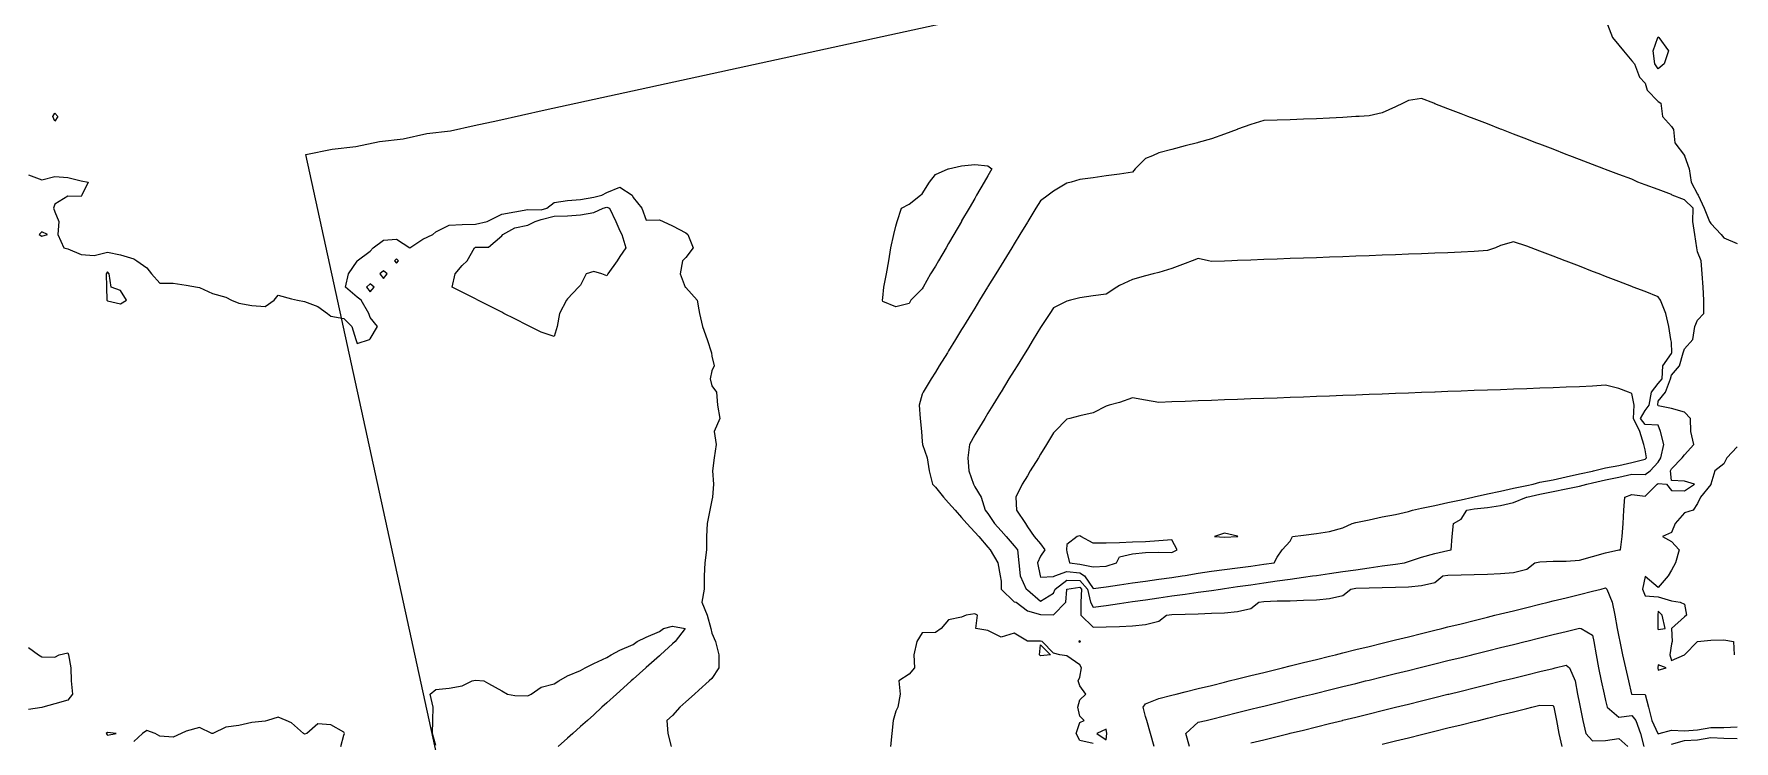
# Model space of a CAD drawing. Header units: metres. Extents: x 2681030 to 2681330, y 1246000 to 1246290.
# Drawn here: x 2681129 to 2681193.6, y 1246137 to 1246163.9 of the extents above; entities that cross this region are included whole.
import ezdxf

# ---------------------------------------------------------------- set-up
doc = ezdxf.new("R2010")
doc.units = ezdxf.units.M
doc.layers.add('BASIS_HOEHENLINIEN', color=8, linetype='Continuous')
doc.layers.add('BASIS_PARZELLE', color=7, linetype='Continuous')

msp = doc.modelspace()

# ---------------------------------------------------------------- linework, layer by layer
at = {"layer": 'BASIS_HOEHENLINIEN'}
for points, elevation in [([(2681188.82, 1246164.25), (2681189.007, 1246163.75), (2681189.25, 1246163.461), (2681189.428, 1246163.25), (2681189.75, 1246162.868), (2681189.85, 1246162.75), (2681190.034, 1246162.25), (2681190.25, 1246162.019), (2681190.33, 1246161.75), (2681190.75, 1246161.321), (2681190.85, 1246161.25), (2681190.919, 1246160.75), (2681191.25, 1246160.365), (2681191.333, 1246160.25), (2681191.384, 1246159.75), (2681191.75, 1246159.256), (2681191.756, 1246159.25), (2681191.932, 1246158.75), (2681192.003, 1246158.25), (2681192.25, 1246157.79), (2681192.274, 1246157.75), (2681192.502, 1246157.25), (2681192.708, 1246156.75), (2681192.75, 1246156.675), (2681193.145, 1246156.25), (2681193.25, 1246156.124), (2681193.75, 1246155.906)], 429.5), ([(2681190.973, 1246162.75), (2681190.75, 1246162.562), (2681190.62, 1246162.75), (2681190.553, 1246163.25), (2681190.733, 1246163.75), (2681190.75, 1246163.778), (2681190.77, 1246163.75), (2681191.138, 1246163.25), (2681190.973, 1246162.75)], 429.5), ([(2681171.75, 1246141.521), (2681172.048, 1246141.75), (2681172.25, 1246141.779), (2681172.75, 1246141.8), (2681173.25, 1246141.811), (2681173.75, 1246141.826), (2681174.25, 1246141.85), (2681174.75, 1246141.896), (2681175.25, 1246142.013), (2681175.551, 1246142.25), (2681175.75, 1246142.278), (2681176.25, 1246142.298), (2681176.75, 1246142.308), (2681177.25, 1246142.322), (2681177.75, 1246142.346), (2681178.25, 1246142.39), (2681178.75, 1246142.506), (2681179.054, 1246142.75), (2681179.25, 1246142.778), (2681179.75, 1246142.795), (2681180.25, 1246142.805), (2681180.75, 1246142.819), (2681181.25, 1246142.841), (2681181.75, 1246142.884), (2681182.25, 1246142.997), (2681182.557, 1246143.25), (2681182.75, 1246143.277), (2681183.25, 1246143.293), (2681183.75, 1246143.302), (2681184.25, 1246143.315), (2681184.75, 1246143.337), (2681185.25, 1246143.378), (2681185.75, 1246143.502), (2681186.061, 1246143.75), (2681186.25, 1246143.787), (2681186.75, 1246143.806), (2681187.25, 1246143.818), (2681187.75, 1246143.849), (2681188.25, 1246143.995), (2681188.75, 1246144.125), (2681189.25, 1246144.241), (2681189.311, 1246144.25), (2681189.373, 1246144.75), (2681189.413, 1246145.25), (2681189.443, 1246145.75), (2681189.478, 1246146.25), (2681189.75, 1246146.353), (2681190.25, 1246146.287), (2681190.713, 1246146.75), (2681190.75, 1246146.771), (2681191.063, 1246146.75), (2681191.25, 1246146.504), (2681191.75, 1246146.495), (2681192.137, 1246146.75), (2681191.75, 1246146.863), (2681191.25, 1246146.89), (2681191.218, 1246147.25), (2681191.25, 1246147.335), (2681191.665, 1246147.75), (2681191.75, 1246147.859), (2681192.103, 1246148.25), (2681191.995, 1246148.75), (2681191.98, 1246149.25), (2681191.75, 1246149.493), (2681191.25, 1246149.626), (2681190.75, 1246149.728), (2681190.737, 1246149.75), (2681190.75, 1246149.902), (2681191.022, 1246150.25), (2681191.222, 1246150.75), (2681191.25, 1246150.901), (2681191.558, 1246151.25), (2681191.694, 1246151.75), (2681191.75, 1246151.901), (2681192.071, 1246152.25), (2681192.139, 1246152.75), (2681192.25, 1246152.985), (2681192.488, 1246153.25), (2681192.482, 1246153.75), (2681192.458, 1246154.25), (2681192.423, 1246154.75), (2681192.381, 1246155.25), (2681192.25, 1246155.59), (2681192.224, 1246155.75), (2681192.143, 1246156.25), (2681192.063, 1246156.75), (2681192.077, 1246157.25), (2681191.75, 1246157.567), (2681191.276, 1246157.75), (2681191.25, 1246157.772), (2681190.75, 1246157.971), (2681190.25, 1246158.146), (2681189.98, 1246158.25), (2681189.75, 1246158.361), (2681189.25, 1246158.532), (2681188.75, 1246158.725), (2681188.685, 1246158.75), (2681188.25, 1246158.918), (2681187.75, 1246159.111), (2681187.39, 1246159.25), (2681187.25, 1246159.304), (2681186.75, 1246159.497), (2681186.25, 1246159.69), (2681186.094, 1246159.75), (2681185.75, 1246159.883), (2681185.25, 1246160.076), (2681184.799, 1246160.25), (2681184.75, 1246160.269), (2681184.25, 1246160.462), (2681183.75, 1246160.655), (2681183.504, 1246160.75), (2681183.25, 1246160.848), (2681182.75, 1246161.041), (2681182.25, 1246161.234), (2681182.208, 1246161.25), (2681181.75, 1246161.427), (2681181.25, 1246161.352), (2681181.044, 1246161.25), (2681180.75, 1246161.11), (2681180.25, 1246160.884), (2681179.75, 1246160.772), (2681179.378, 1246160.75), (2681179.25, 1246160.743), (2681178.75, 1246160.715), (2681178.25, 1246160.687), (2681177.75, 1246160.66), (2681177.25, 1246160.64), (2681176.75, 1246160.621), (2681176.25, 1246160.602), (2681175.75, 1246160.599), (2681175.25, 1246160.445), (2681174.75, 1246160.259), (2681174.726, 1246160.25), (2681174.25, 1246160.073), (2681173.75, 1246159.893), (2681173.25, 1246159.759), (2681173.217, 1246159.75), (2681172.75, 1246159.625), (2681172.25, 1246159.491), (2681171.75, 1246159.358), (2681171.507, 1246159.25), (2681171.25, 1246159.153), (2681170.857, 1246158.75), (2681170.75, 1246158.632), (2681170.25, 1246158.554), (2681169.75, 1246158.484), (2681169.25, 1246158.414), (2681168.75, 1246158.345), (2681168.413, 1246158.25), (2681168.25, 1246158.204), (2681167.75, 1246157.899), (2681167.536, 1246157.75), (2681167.25, 1246157.534), (2681167.076, 1246157.25), (2681166.77, 1246156.75), (2681166.75, 1246156.718), (2681166.463, 1246156.25), (2681166.25, 1246155.901), (2681166.157, 1246155.75), (2681165.851, 1246155.25), (2681165.75, 1246155.085), (2681165.545, 1246154.75), (2681165.25, 1246154.269), (2681165.238, 1246154.25), (2681164.932, 1246153.75), (2681164.75, 1246153.453), (2681164.626, 1246153.25), (2681164.319, 1246152.75), (2681164.25, 1246152.637), (2681164.013, 1246152.25), (2681163.75, 1246151.821), (2681163.707, 1246151.75), (2681163.4, 1246151.25), (2681163.25, 1246151.005), (2681163.094, 1246150.75), (2681162.788, 1246150.25), (2681162.75, 1246150.174), (2681162.63, 1246149.75), (2681162.673, 1246149.25), (2681162.717, 1246148.75), (2681162.75, 1246148.365), (2681162.76, 1246148.25), (2681162.943, 1246147.75), (2681163.016, 1246147.25), (2681163.137, 1246146.75), (2681163.25, 1246146.625), (2681163.554, 1246146.25), (2681163.75, 1246146.034), (2681163.997, 1246145.75), (2681164.25, 1246145.473), (2681164.446, 1246145.25), (2681164.75, 1246144.918), (2681164.898, 1246144.75), (2681165.25, 1246144.347), (2681165.333, 1246144.25), (2681165.624, 1246143.75), (2681165.721, 1246143.25), (2681165.75, 1246143.05), (2681165.757, 1246142.75), (2681166.25, 1246142.267), (2681166.318, 1246142.25), (2681166.75, 1246141.916), (2681167.25, 1246141.776), (2681167.75, 1246141.773), (2681168.218, 1246142.25), (2681168.25, 1246142.73), (2681168.254, 1246142.75), (2681168.75, 1246142.819), (2681168.809, 1246142.75), (2681168.784, 1246142.25), (2681168.778, 1246141.75), (2681169.25, 1246141.303), (2681169.75, 1246141.314), (2681170.25, 1246141.329), (2681170.75, 1246141.355), (2681171.25, 1246141.402), (2681171.75, 1246141.521)], 429.5), ([(2681129.866, 1246160.75), (2681129.75, 1246160.571), (2681129.673, 1246160.75), (2681129.75, 1246160.874), (2681129.866, 1246160.75)], 430), ([(2681128.75, 1246158.524), (2681129.25, 1246158.337), (2681129.75, 1246158.463), (2681130.25, 1246158.428), (2681130.75, 1246158.301), (2681131.016, 1246158.25), (2681130.771, 1246157.75), (2681130.75, 1246157.697), (2681130.25, 1246157.718), (2681129.75, 1246157.41), (2681129.695, 1246157.25), (2681129.75, 1246157.122), (2681129.907, 1246156.75), (2681129.859, 1246156.25), (2681130.094, 1246155.75), (2681130.25, 1246155.703), (2681130.75, 1246155.495), (2681131.25, 1246155.459), (2681131.75, 1246155.575), (2681132.25, 1246155.477), (2681132.75, 1246155.328), (2681132.871, 1246155.25), (2681133.25, 1246154.989), (2681133.432, 1246154.75), (2681133.75, 1246154.403), (2681134.25, 1246154.401), (2681134.75, 1246154.329), (2681135.173, 1246154.25), (2681135.25, 1246154.231), (2681135.75, 1246154.011), (2681136.25, 1246153.871), (2681136.469, 1246153.75), (2681136.75, 1246153.639), (2681137.25, 1246153.544), (2681137.75, 1246153.51), (2681138.094, 1246153.75), (2681138.25, 1246153.948), (2681138.75, 1246153.806), (2681138.983, 1246153.75), (2681139.25, 1246153.706), (2681139.75, 1246153.51), (2681140.125, 1246153.25), (2681140.25, 1246153.145), (2681140.75, 1246153.056), (2681141.044, 1246152.75), (2681141.2, 1246152.25), (2681141.25, 1246152.105), (2681141.716, 1246152.25), (2681141.75, 1246152.275), (2681142.028, 1246152.75), (2681141.75, 1246153.097), (2681141.699, 1246153.25), (2681141.41, 1246153.75), (2681141.25, 1246153.872), (2681140.802, 1246154.25), (2681140.924, 1246154.75), (2681141.25, 1246155.234), (2681141.258, 1246155.25), (2681141.75, 1246155.612), (2681141.858, 1246155.75), (2681142.25, 1246156.032), (2681142.75, 1246156.07), (2681143.25, 1246155.751), (2681143.75, 1246156.073), (2681144.134, 1246156.25), (2681144.25, 1246156.354), (2681144.75, 1246156.607), (2681145.25, 1246156.629), (2681145.75, 1246156.645), (2681146.199, 1246156.75), (2681146.25, 1246156.779), (2681146.75, 1246157.023), (2681147.25, 1246157.12), (2681147.75, 1246157.207), (2681148.25, 1246157.197), (2681148.464, 1246157.25), (2681148.75, 1246157.468), (2681149.25, 1246157.544), (2681149.75, 1246157.587), (2681150.25, 1246157.67), (2681150.56, 1246157.75), (2681150.75, 1246157.852), (2681151.25, 1246158.055), (2681151.718, 1246157.75), (2681151.75, 1246157.668), (2681152.078, 1246157.25), (2681152.25, 1246156.801), (2681152.75, 1246156.81), (2681152.89, 1246156.75), (2681153.25, 1246156.58), (2681153.75, 1246156.316), (2681153.827, 1246156.25), (2681154.036, 1246155.75), (2681153.75, 1246155.378), (2681153.635, 1246155.25), (2681153.542, 1246154.75), (2681153.737, 1246154.25), (2681153.75, 1246154.23), (2681154.185, 1246153.75), (2681154.25, 1246153.379), (2681154.281, 1246153.25), (2681154.392, 1246152.75), (2681154.57, 1246152.25), (2681154.728, 1246151.75), (2681154.75, 1246151.622), (2681154.837, 1246151.25), (2681154.75, 1246151.064), (2681154.682, 1246150.75), (2681154.75, 1246150.491), (2681154.927, 1246150.25), (2681154.96, 1246149.75), (2681155.052, 1246149.25), (2681154.838, 1246148.75), (2681154.915, 1246148.25), (2681154.837, 1246147.75), (2681154.771, 1246147.25), (2681154.808, 1246146.75), (2681154.765, 1246146.25), (2681154.75, 1246146.137), (2681154.672, 1246145.75), (2681154.568, 1246145.25), (2681154.547, 1246144.75), (2681154.547, 1246144.25), (2681154.475, 1246143.75), (2681154.454, 1246143.25), (2681154.454, 1246142.75), (2681154.364, 1246142.25), (2681154.569, 1246141.75), (2681154.702, 1246141.25), (2681154.75, 1246141.072), (2681154.88, 1246140.75), (2681155.014, 1246140.25), (2681155.012, 1246139.75), (2681154.75, 1246139.347), (2681154.642, 1246139.25), (2681154.25, 1246138.898), (2681154.085, 1246138.75), (2681153.75, 1246138.449), (2681153.528, 1246138.25), (2681153.25, 1246137.94), (2681153.033, 1246137.75), (2681153.073, 1246137.25), (2681153.196, 1246136.75)], 430), ([(2681162.312, 1246153.75), (2681162.25, 1246153.628), (2681161.75, 1246153.504), (2681161.25, 1246153.702), (2681161.235, 1246153.75), (2681161.25, 1246153.835), (2681161.292, 1246154.25), (2681161.395, 1246154.75), (2681161.477, 1246155.25), (2681161.557, 1246155.75), (2681161.665, 1246156.25), (2681161.75, 1246156.575), (2681161.801, 1246156.75), (2681161.967, 1246157.25), (2681162.25, 1246157.409), (2681162.685, 1246157.75), (2681162.75, 1246157.797), (2681163.026, 1246158.25), (2681163.25, 1246158.532), (2681163.735, 1246158.75), (2681163.75, 1246158.755), (2681164.25, 1246158.872), (2681164.75, 1246158.917), (2681165.25, 1246158.865), (2681165.4, 1246158.75), (2681165.25, 1246158.491), (2681165.11, 1246158.25), (2681164.82, 1246157.75), (2681164.75, 1246157.629), (2681164.53, 1246157.25), (2681164.25, 1246156.768), (2681164.24, 1246156.75), (2681163.95, 1246156.25), (2681163.75, 1246155.906), (2681163.66, 1246155.75), (2681163.37, 1246155.25), (2681163.25, 1246155.044), (2681163.065, 1246154.75), (2681162.789, 1246154.25), (2681162.75, 1246154.182), (2681162.312, 1246153.75)], 430), ([(2681148.862, 1246152.75), (2681148.75, 1246152.374), (2681148.25, 1246152.53), (2681147.817, 1246152.75), (2681147.75, 1246152.784), (2681147.25, 1246153.038), (2681146.832, 1246153.25), (2681146.75, 1246153.292), (2681146.25, 1246153.546), (2681145.848, 1246153.75), (2681145.75, 1246153.8), (2681145.25, 1246154.053), (2681144.863, 1246154.25), (2681144.975, 1246154.75), (2681145.25, 1246155.075), (2681145.433, 1246155.25), (2681145.716, 1246155.75), (2681145.75, 1246155.768), (2681146.25, 1246155.766), (2681146.75, 1246156.205), (2681146.796, 1246156.25), (2681147.25, 1246156.503), (2681147.75, 1246156.603), (2681148.018, 1246156.75), (2681148.25, 1246156.821), (2681148.75, 1246156.951), (2681149.25, 1246156.969), (2681149.75, 1246156.998), (2681150.25, 1246157.086), (2681150.613, 1246157.25), (2681150.75, 1246157.296), (2681150.857, 1246157.25), (2681151.092, 1246156.75), (2681151.25, 1246156.387), (2681151.319, 1246156.25), (2681151.479, 1246155.75), (2681151.25, 1246155.421), (2681151.15, 1246155.25), (2681150.794, 1246154.75), (2681150.75, 1246154.684), (2681150.557, 1246154.75), (2681150.25, 1246154.846), (2681149.964, 1246154.75), (2681149.75, 1246154.321), (2681149.678, 1246154.25), (2681149.25, 1246153.803), (2681149.215, 1246153.75), (2681148.955, 1246153.25), (2681148.862, 1246152.75)], 430.5), ([(2681129.25, 1246156.189), (2681129.474, 1246156.25), (2681129.25, 1246156.349), (2681129.148, 1246156.25), (2681129.25, 1246156.189)], 430), ([(2681170.25, 1246142.202), (2681170.589, 1246142.25), (2681170.75, 1246142.273), (2681171.25, 1246142.344), (2681171.75, 1246142.416), (2681172.25, 1246142.487), (2681172.75, 1246142.558), (2681173.25, 1246142.63), (2681173.75, 1246142.701), (2681174.093, 1246142.75), (2681174.25, 1246142.772), (2681174.75, 1246142.844), (2681175.25, 1246142.915), (2681175.75, 1246142.987), (2681176.25, 1246143.058), (2681176.75, 1246143.129), (2681177.25, 1246143.201), (2681177.596, 1246143.25), (2681177.75, 1246143.272), (2681178.25, 1246143.343), (2681178.75, 1246143.415), (2681179.25, 1246143.486), (2681179.75, 1246143.557), (2681180.25, 1246143.629), (2681180.75, 1246143.7), (2681181.099, 1246143.75), (2681181.25, 1246143.804), (2681181.75, 1246143.965), (2681182.25, 1246144.103), (2681182.75, 1246144.224), (2681182.868, 1246144.25), (2681182.915, 1246144.75), (2681182.962, 1246145.25), (2681183.25, 1246145.411), (2681183.475, 1246145.75), (2681183.75, 1246145.803), (2681184.25, 1246145.855), (2681184.75, 1246145.929), (2681185.25, 1246146.046), (2681185.742, 1246146.25), (2681185.75, 1246146.252), (2681186.25, 1246146.361), (2681186.75, 1246146.469), (2681187.25, 1246146.564), (2681187.75, 1246146.669), (2681188.04, 1246146.75), (2681188.25, 1246146.796), (2681188.75, 1246146.904), (2681189.25, 1246147.013), (2681189.75, 1246147.122), (2681190.25, 1246147.114), (2681190.449, 1246147.25), (2681190.75, 1246147.58), (2681190.847, 1246147.75), (2681190.958, 1246148.25), (2681190.833, 1246148.75), (2681190.75, 1246148.997), (2681190.25, 1246149.012), (2681190.071, 1246149.25), (2681190.25, 1246149.549), (2681190.404, 1246149.75), (2681190.49, 1246150.25), (2681190.75, 1246150.584), (2681190.896, 1246150.75), (2681190.92, 1246151.25), (2681191.25, 1246151.725), (2681191.268, 1246151.75), (2681191.25, 1246152.149), (2681191.233, 1246152.25), (2681191.152, 1246152.75), (2681191.037, 1246153.25), (2681190.832, 1246153.75), (2681190.75, 1246153.883), (2681190.25, 1246154.076), (2681189.8, 1246154.25), (2681189.75, 1246154.269), (2681189.25, 1246154.462), (2681188.75, 1246154.655), (2681188.505, 1246154.75), (2681188.25, 1246154.848), (2681187.75, 1246155.041), (2681187.25, 1246155.234), (2681187.209, 1246155.25), (2681186.75, 1246155.427), (2681186.25, 1246155.62), (2681185.914, 1246155.75), (2681185.75, 1246155.813), (2681185.25, 1246155.968), (2681184.75, 1246155.839), (2681184.556, 1246155.75), (2681184.25, 1246155.643), (2681183.75, 1246155.608), (2681183.25, 1246155.58), (2681182.75, 1246155.557), (2681182.25, 1246155.538), (2681181.75, 1246155.519), (2681181.25, 1246155.501), (2681180.75, 1246155.482), (2681180.25, 1246155.463), (2681179.75, 1246155.445), (2681179.25, 1246155.426), (2681178.75, 1246155.407), (2681178.25, 1246155.389), (2681177.75, 1246155.37), (2681177.25, 1246155.351), (2681176.75, 1246155.333), (2681176.25, 1246155.314), (2681175.75, 1246155.295), (2681175.25, 1246155.277), (2681174.75, 1246155.258), (2681174.534, 1246155.25), (2681174.25, 1246155.239), (2681173.75, 1246155.221), (2681173.637, 1246155.25), (2681173.25, 1246155.333), (2681173.025, 1246155.25), (2681172.75, 1246155.148), (2681172.25, 1246154.962), (2681171.75, 1246154.806), (2681171.539, 1246154.75), (2681171.25, 1246154.673), (2681170.75, 1246154.539), (2681170.25, 1246154.306), (2681170.149, 1246154.25), (2681169.75, 1246153.983), (2681169.25, 1246153.913), (2681168.75, 1246153.844), (2681168.393, 1246153.75), (2681168.25, 1246153.712), (2681167.75, 1246153.454), (2681167.605, 1246153.25), (2681167.276, 1246152.75), (2681167.25, 1246152.708), (2681166.969, 1246152.25), (2681166.75, 1246151.892), (2681166.663, 1246151.75), (2681166.356, 1246151.25), (2681166.25, 1246151.076), (2681166.05, 1246150.75), (2681165.75, 1246150.26), (2681165.744, 1246150.25), (2681165.437, 1246149.75), (2681165.25, 1246149.444), (2681165.131, 1246149.25), (2681164.825, 1246148.75), (2681164.75, 1246148.628), (2681164.544, 1246148.25), (2681164.481, 1246147.75), (2681164.524, 1246147.25), (2681164.705, 1246146.75), (2681164.75, 1246146.649), (2681164.986, 1246146.25), (2681165.142, 1246145.75), (2681165.25, 1246145.622), (2681165.496, 1246145.25), (2681165.75, 1246144.962), (2681165.937, 1246144.75), (2681166.25, 1246144.391), (2681166.374, 1246144.25), (2681166.422, 1246143.75), (2681166.476, 1246143.25), (2681166.707, 1246142.75), (2681166.75, 1246142.726), (2681167.25, 1246142.292), (2681167.75, 1246142.588), (2681167.804, 1246142.75), (2681168.25, 1246143.087), (2681168.75, 1246143.081), (2681169.032, 1246142.75), (2681169.151, 1246142.25), (2681169.25, 1246142.059), (2681169.75, 1246142.13), (2681170.25, 1246142.202)], 429), ([(2681142.75, 1246155.159), (2681142.827, 1246155.25), (2681142.75, 1246155.326), (2681142.672, 1246155.25), (2681142.75, 1246155.159)], 430), ([(2681132.25, 1246153.607), (2681132.477, 1246153.75), (2681132.25, 1246154.122), (2681131.895, 1246154.25), (2681131.811, 1246154.75), (2681131.75, 1246154.83), (2681131.7, 1246154.75), (2681131.717, 1246154.25), (2681131.727, 1246153.75), (2681131.75, 1246153.729), (2681132.25, 1246153.607)], 430), ([(2681142.25, 1246154.582), (2681142.391, 1246154.75), (2681142.25, 1246154.874), (2681142.109, 1246154.75), (2681142.25, 1246154.582)], 430), ([(2681141.75, 1246154.065), (2681141.898, 1246154.25), (2681141.75, 1246154.373), (2681141.606, 1246154.25), (2681141.75, 1246154.065)], 430), ([(2681172.25, 1246143.195), (2681172.634, 1246143.25), (2681172.75, 1246143.27), (2681173.25, 1246143.351), (2681173.75, 1246143.426), (2681174.25, 1246143.497), (2681174.75, 1246143.562), (2681175.25, 1246143.623), (2681175.75, 1246143.695), (2681176.137, 1246143.75), (2681176.25, 1246143.963), (2681176.447, 1246144.25), (2681176.75, 1246144.574), (2681176.839, 1246144.75), (2681177.25, 1246144.808), (2681177.75, 1246144.864), (2681178.25, 1246144.948), (2681178.75, 1246145.086), (2681179.101, 1246145.25), (2681179.25, 1246145.287), (2681179.75, 1246145.391), (2681180.25, 1246145.5), (2681180.75, 1246145.587), (2681181.25, 1246145.705), (2681181.399, 1246145.75), (2681181.75, 1246145.832), (2681182.25, 1246145.935), (2681182.75, 1246146.044), (2681183.25, 1246146.153), (2681183.697, 1246146.25), (2681183.75, 1246146.265), (2681184.25, 1246146.374), (2681184.75, 1246146.479), (2681185.25, 1246146.588), (2681185.75, 1246146.697), (2681185.995, 1246146.75), (2681186.25, 1246146.82), (2681186.75, 1246146.914), (2681187.25, 1246147.023), (2681187.75, 1246147.132), (2681188.25, 1246147.241), (2681188.294, 1246147.25), (2681188.75, 1246147.37), (2681189.25, 1246147.458), (2681189.75, 1246147.567), (2681190.25, 1246147.698), (2681190.299, 1246147.75), (2681190.25, 1246148.049), (2681190.207, 1246148.25), (2681190.052, 1246148.75), (2681189.811, 1246149.25), (2681189.835, 1246149.75), (2681189.75, 1246150.2), (2681189.62, 1246150.25), (2681189.25, 1246150.393), (2681188.75, 1246150.518), (2681188.25, 1246150.476), (2681187.75, 1246150.455), (2681187.25, 1246150.437), (2681186.75, 1246150.418), (2681186.25, 1246150.399), (2681185.75, 1246150.38), (2681185.25, 1246150.362), (2681184.75, 1246150.343), (2681184.25, 1246150.325), (2681183.75, 1246150.306), (2681183.25, 1246150.287), (2681182.75, 1246150.268), (2681182.259, 1246150.25), (2681182.25, 1246150.25), (2681181.75, 1246150.231), (2681181.25, 1246150.213), (2681180.75, 1246150.194), (2681180.25, 1246150.175), (2681179.75, 1246150.156), (2681179.25, 1246150.138), (2681178.75, 1246150.119), (2681178.25, 1246150.101), (2681177.75, 1246150.082), (2681177.25, 1246150.063), (2681176.75, 1246150.044), (2681176.25, 1246150.026), (2681175.75, 1246150.007), (2681175.25, 1246149.989), (2681174.75, 1246149.97), (2681174.25, 1246149.951), (2681173.75, 1246149.932), (2681173.25, 1246149.914), (2681172.75, 1246149.895), (2681172.25, 1246149.877), (2681171.75, 1246149.858), (2681171.25, 1246149.94), (2681170.75, 1246150.036), (2681170.25, 1246149.854), (2681169.861, 1246149.75), (2681169.75, 1246149.72), (2681169.25, 1246149.462), (2681168.75, 1246149.343), (2681168.37, 1246149.25), (2681168.25, 1246149.221), (2681167.796, 1246148.75), (2681167.75, 1246148.699), (2681167.475, 1246148.25), (2681167.25, 1246147.883), (2681167.168, 1246147.75), (2681166.862, 1246147.25), (2681166.75, 1246147.067), (2681166.556, 1246146.75), (2681166.311, 1246146.25), (2681166.335, 1246145.75), (2681166.673, 1246145.25), (2681166.75, 1246145.12), (2681167.008, 1246144.75), (2681167.25, 1246144.47), (2681167.413, 1246144.25), (2681167.25, 1246143.998), (2681167.131, 1246143.75), (2681167.239, 1246143.25), (2681167.25, 1246143.209), (2681167.75, 1246143.226), (2681167.79, 1246143.25), (2681168.25, 1246143.425), (2681168.75, 1246143.368), (2681168.921, 1246143.25), (2681169.25, 1246142.767), (2681169.75, 1246142.838), (2681170.25, 1246142.91), (2681170.75, 1246142.981), (2681171.25, 1246143.052), (2681171.75, 1246143.124), (2681172.25, 1246143.195)], 428.5), ([(2681193.75, 1246148.172), (2681193.36, 1246147.75), (2681193.25, 1246147.516), (2681192.908, 1246147.25), (2681192.758, 1246146.75), (2681192.75, 1246146.738), (2681192.355, 1246146.25), (2681192.25, 1246146.008), (2681192.078, 1246145.75), (2681191.75, 1246145.649), (2681191.393, 1246145.25), (2681191.25, 1246144.907), (2681190.91, 1246144.75), (2681191.25, 1246144.555), (2681191.554, 1246144.25), (2681191.408, 1246143.75), (2681191.25, 1246143.466), (2681191.134, 1246143.25), (2681190.75, 1246142.807), (2681190.25, 1246143.229), (2681190.149, 1246142.75), (2681190.25, 1246142.486), (2681190.75, 1246142.459), (2681191.25, 1246142.306), (2681191.59, 1246142.25), (2681191.75, 1246142.175), (2681191.824, 1246141.75), (2681191.75, 1246141.693), (2681191.262, 1246141.25), (2681191.286, 1246140.75), (2681191.25, 1246140.66), (2681191.189, 1246140.25), (2681191.25, 1246140.027), (2681191.75, 1246140.24), (2681191.753, 1246140.25), (2681192.248, 1246140.75), (2681192.25, 1246140.753), (2681192.75, 1246140.801), (2681193.25, 1246140.822), (2681193.614, 1246140.75), (2681193.635, 1246140.25)], 429.5), ([(2681174.75, 1246144.747), (2681174.758, 1246144.75), (2681174.75, 1246144.767), (2681174.25, 1246144.874), (2681173.868, 1246144.75), (2681174.25, 1246144.724), (2681174.75, 1246144.747)], 428), ([(2681169.75, 1246143.619), (2681170.139, 1246143.75), (2681170.25, 1246143.98), (2681170.75, 1246144.096), (2681171.25, 1246144.138), (2681171.75, 1246144.152), (2681172.25, 1246144.144), (2681172.451, 1246144.25), (2681172.25, 1246144.629), (2681171.75, 1246144.581), (2681171.25, 1246144.551), (2681170.75, 1246144.532), (2681170.25, 1246144.513), (2681169.75, 1246144.495), (2681169.25, 1246144.498), (2681168.788, 1246144.75), (2681168.75, 1246144.773), (2681168.639, 1246144.75), (2681168.25, 1246144.446), (2681168.244, 1246144.25), (2681168.25, 1246144.166), (2681168.354, 1246143.75), (2681168.75, 1246143.7), (2681169.25, 1246143.599), (2681169.75, 1246143.619)], 428), ([(2681171.569, 1246136.75), (2681171.429, 1246137.25), (2681171.289, 1246137.75), (2681171.25, 1246137.891), (2681171.15, 1246138.25), (2681171.25, 1246138.375), (2681171.75, 1246138.587), (2681172.25, 1246138.711), (2681172.409, 1246138.75), (2681172.75, 1246138.834), (2681173.25, 1246138.958), (2681173.75, 1246139.082), (2681174.25, 1246139.205), (2681174.43, 1246139.25), (2681174.75, 1246139.329), (2681175.25, 1246139.453), (2681175.75, 1246139.576), (2681176.25, 1246139.7), (2681176.453, 1246139.75), (2681176.75, 1246139.824), (2681177.25, 1246139.947), (2681177.75, 1246140.071), (2681178.25, 1246140.194), (2681178.475, 1246140.25), (2681178.75, 1246140.318), (2681179.25, 1246140.442), (2681179.75, 1246140.565), (2681180.25, 1246140.689), (2681180.497, 1246140.75), (2681180.75, 1246140.813), (2681181.25, 1246140.936), (2681181.75, 1246141.06), (2681182.25, 1246141.184), (2681182.519, 1246141.25), (2681182.75, 1246141.307), (2681183.25, 1246141.431), (2681183.75, 1246141.554), (2681184.25, 1246141.678), (2681184.541, 1246141.75), (2681184.75, 1246141.802), (2681185.25, 1246141.925), (2681185.75, 1246142.049), (2681186.25, 1246142.173), (2681186.563, 1246142.25), (2681186.75, 1246142.296), (2681187.25, 1246142.42), (2681187.75, 1246142.544), (2681188.25, 1246142.667), (2681188.585, 1246142.75), (2681188.75, 1246142.791), (2681188.792, 1246142.75), (2681189.004, 1246142.25), (2681189.098, 1246141.75), (2681189.191, 1246141.25), (2681189.25, 1246140.934), (2681189.286, 1246140.75), (2681189.393, 1246140.25), (2681189.505, 1246139.75), (2681189.618, 1246139.25), (2681189.739, 1246138.75), (2681189.75, 1246138.742), (2681190.25, 1246138.739), (2681190.375, 1246138.25), (2681190.504, 1246137.75), (2681190.732, 1246137.25), (2681190.75, 1246137.237), (2681190.791, 1246137.25), (2681191.25, 1246137.371), (2681191.75, 1246137.345), (2681192.25, 1246137.389), (2681192.75, 1246137.472), (2681193.25, 1246137.484), (2681193.75, 1246137.502)], 430), ([(2681169.25, 1246136.864), (2681168.75, 1246136.987), (2681168.603, 1246137.25), (2681168.75, 1246137.662), (2681168.915, 1246137.75), (2681168.75, 1246137.915), (2681168.67, 1246138.25), (2681168.75, 1246138.531), (2681168.969, 1246138.75), (2681168.75, 1246139.07), (2681168.687, 1246139.25), (2681168.75, 1246139.395), (2681168.805, 1246139.75), (2681168.75, 1246139.86), (2681168.25, 1246140.21), (2681167.99, 1246140.25), (2681167.75, 1246140.308), (2681167.308, 1246140.75), (2681167.25, 1246140.762), (2681166.75, 1246140.77), (2681166.25, 1246141.071), (2681165.75, 1246140.921), (2681165.25, 1246141.176), (2681164.792, 1246141.25), (2681164.855, 1246141.75), (2681164.75, 1246141.81), (2681164.422, 1246141.75), (2681164.25, 1246141.676), (2681163.75, 1246141.579), (2681163.464, 1246141.25), (2681163.25, 1246141.093), (2681162.75, 1246141.077), (2681162.547, 1246140.75), (2681162.428, 1246140.25), (2681162.456, 1246139.75), (2681162.25, 1246139.511), (2681161.858, 1246139.25), (2681161.912, 1246138.75), (2681161.822, 1246138.25), (2681161.75, 1246138.096), (2681161.648, 1246137.75), (2681161.594, 1246137.25), (2681161.544, 1246136.75)], 429.5), ([(2681190.75, 1246141.216), (2681191.019, 1246141.25), (2681190.906, 1246141.75), (2681190.75, 1246141.906), (2681190.736, 1246141.75), (2681190.735, 1246141.25), (2681190.75, 1246141.216)], 429.5), ([(2681144.25, 1246136.797), (2681144.116, 1246137.25), (2681144.136, 1246137.75), (2681144.149, 1246138.25), (2681144.024, 1246138.75), (2681144.25, 1246138.923), (2681144.75, 1246138.972), (2681145.25, 1246139.064), (2681145.63, 1246139.25), (2681145.75, 1246139.275), (2681146.073, 1246139.25), (2681146.25, 1246139.152), (2681146.75, 1246138.876), (2681146.977, 1246138.75), (2681147.25, 1246138.701), (2681147.75, 1246138.69), (2681147.866, 1246138.75), (2681148.25, 1246139.02), (2681148.75, 1246139.144), (2681148.929, 1246139.25), (2681149.25, 1246139.445), (2681149.75, 1246139.643), (2681149.922, 1246139.75), (2681150.25, 1246139.915), (2681150.75, 1246140.142), (2681150.915, 1246140.25), (2681151.25, 1246140.418), (2681151.75, 1246140.642), (2681151.909, 1246140.75), (2681152.25, 1246140.922), (2681152.75, 1246141.134), (2681152.902, 1246141.25), (2681153.25, 1246141.339), (2681153.73, 1246141.25), (2681153.349, 1246140.75), (2681153.25, 1246140.661), (2681152.793, 1246140.25), (2681152.75, 1246140.212), (2681152.25, 1246139.762), (2681152.236, 1246139.75), (2681151.75, 1246139.313), (2681151.68, 1246139.25), (2681151.25, 1246138.864), (2681151.123, 1246138.75), (2681150.75, 1246138.415), (2681150.566, 1246138.25), (2681150.25, 1246137.966), (2681150.01, 1246137.75), (2681149.75, 1246137.517), (2681149.453, 1246137.25), (2681149.25, 1246137.068), (2681148.896, 1246136.75)], 430.5), ([(2681172.92, 1246136.75), (2681172.782, 1246137.25), (2681173.25, 1246137.676), (2681173.551, 1246137.75), (2681173.75, 1246137.799), (2681174.25, 1246137.923), (2681174.75, 1246138.047), (2681175.25, 1246138.17), (2681175.573, 1246138.25), (2681175.75, 1246138.294), (2681176.25, 1246138.417), (2681176.75, 1246138.541), (2681177.25, 1246138.665), (2681177.595, 1246138.75), (2681177.75, 1246138.788), (2681178.25, 1246138.912), (2681178.75, 1246139.036), (2681179.25, 1246139.159), (2681179.617, 1246139.25), (2681179.75, 1246139.283), (2681180.25, 1246139.406), (2681180.75, 1246139.53), (2681181.25, 1246139.654), (2681181.639, 1246139.75), (2681181.75, 1246139.777), (2681182.25, 1246139.901), (2681182.75, 1246140.025), (2681183.25, 1246140.148), (2681183.661, 1246140.25), (2681183.75, 1246140.272), (2681184.25, 1246140.396), (2681184.75, 1246140.519), (2681185.25, 1246140.643), (2681185.683, 1246140.75), (2681185.75, 1246140.767), (2681186.25, 1246140.89), (2681186.75, 1246141.014), (2681187.25, 1246141.137), (2681187.705, 1246141.25), (2681187.75, 1246141.261), (2681187.825, 1246141.25), (2681188.25, 1246140.991), (2681188.295, 1246140.75), (2681188.389, 1246140.25), (2681188.483, 1246139.75), (2681188.586, 1246139.25), (2681188.696, 1246138.75), (2681188.75, 1246138.511), (2681188.809, 1246138.25), (2681189.25, 1246137.875), (2681189.75, 1246137.94), (2681189.902, 1246137.75), (2681190.079, 1246137.25), (2681190.207, 1246136.75)], 430.5), ([(2681128.75, 1246140.523), (2681129.131, 1246140.25), (2681129.25, 1246140.164), (2681129.75, 1246140.156), (2681129.912, 1246140.25), (2681130.25, 1246140.32), (2681130.271, 1246140.25), (2681130.355, 1246139.75), (2681130.376, 1246139.25), (2681130.419, 1246138.75), (2681130.25, 1246138.519), (2681129.75, 1246138.383), (2681129.299, 1246138.25), (2681129.25, 1246138.242), (2681128.75, 1246138.16)], 430.5), ([(2681167.628, 1246140.25), (2681167.25, 1246140.208), (2681167.212, 1246140.25), (2681167.25, 1246140.628), (2681167.628, 1246140.25)], 429.5), ([(2681168.75, 1246140.733), (2681168.77, 1246140.75), (2681168.75, 1246140.774), (2681168.692, 1246140.75), (2681168.75, 1246140.733)], 429.5), ([(2681175.25, 1246136.888), (2681175.75, 1246137.011), (2681176.25, 1246137.135), (2681176.715, 1246137.25), (2681176.75, 1246137.259), (2681177.25, 1246137.382), (2681177.75, 1246137.506), (2681178.25, 1246137.629), (2681178.737, 1246137.75), (2681178.75, 1246137.753), (2681179.25, 1246137.877), (2681179.75, 1246138), (2681180.25, 1246138.124), (2681180.75, 1246138.248), (2681180.759, 1246138.25), (2681181.25, 1246138.371), (2681181.75, 1246138.495), (2681182.25, 1246138.619), (2681182.75, 1246138.742), (2681182.782, 1246138.75), (2681183.25, 1246138.866), (2681183.75, 1246138.989), (2681184.25, 1246139.113), (2681184.75, 1246139.237), (2681184.804, 1246139.25), (2681185.25, 1246139.36), (2681185.75, 1246139.484), (2681186.25, 1246139.608), (2681186.75, 1246139.731), (2681186.826, 1246139.75), (2681187.25, 1246139.855), (2681187.37, 1246139.75), (2681187.586, 1246139.25), (2681187.68, 1246138.75), (2681187.75, 1246138.375), (2681187.775, 1246138.25), (2681187.887, 1246137.75), (2681187.999, 1246137.25), (2681188.25, 1246136.975), (2681188.75, 1246136.986), (2681189.25, 1246137.062), (2681189.596, 1246136.75)], 431), ([(2681190.75, 1246139.659), (2681191.059, 1246139.75), (2681190.75, 1246139.859), (2681190.734, 1246139.75), (2681190.75, 1246139.659)], 429.5), ([(2681140.629, 1246136.75), (2681140.75, 1246137.192), (2681140.772, 1246137.25), (2681140.75, 1246137.301), (2681140.25, 1246137.58), (2681139.75, 1246137.62), (2681139.333, 1246137.25), (2681139.25, 1246137.227), (2681139.209, 1246137.25), (2681138.75, 1246137.65), (2681138.557, 1246137.75), (2681138.25, 1246137.871), (2681137.845, 1246137.75), (2681137.75, 1246137.715), (2681137.25, 1246137.671), (2681136.75, 1246137.559), (2681136.25, 1246137.485), (2681135.766, 1246137.25), (2681135.75, 1246137.243), (2681135.728, 1246137.25), (2681135.25, 1246137.476), (2681134.75, 1246137.342), (2681134.555, 1246137.25), (2681134.25, 1246137.114), (2681133.75, 1246137.149), (2681133.567, 1246137.25), (2681133.25, 1246137.361), (2681133.079, 1246137.25), (2681132.75, 1246136.946)], 430), ([(2681180.25, 1246136.842), (2681180.75, 1246136.965), (2681181.25, 1246137.089), (2681181.75, 1246137.212), (2681181.902, 1246137.25), (2681182.25, 1246137.336), (2681182.75, 1246137.46), (2681183.25, 1246137.583), (2681183.75, 1246137.707), (2681183.924, 1246137.75), (2681184.25, 1246137.831), (2681184.75, 1246137.954), (2681185.25, 1246138.078), (2681185.75, 1246138.202), (2681185.946, 1246138.25), (2681186.25, 1246138.325), (2681186.75, 1246138.313), (2681186.784, 1246138.25), (2681186.877, 1246137.75), (2681186.974, 1246137.25), (2681187.078, 1246136.75)], 431.5), ([(2681131.75, 1246137.187), (2681132.088, 1246137.25), (2681131.75, 1246137.286), (2681131.707, 1246137.25), (2681131.75, 1246137.187)], 430), ([(2681169.75, 1246137.006), (2681169.77, 1246137.25), (2681169.75, 1246137.408), (2681169.39, 1246137.25), (2681169.75, 1246137.006)], 429.5), ([(2681191.25, 1246136.839), (2681191.75, 1246136.982), (2681192.25, 1246137.006), (2681192.75, 1246137.094), (2681193.25, 1246137.075), (2681193.75, 1246137.056)], 430.5)]:
    msp.add_lwpolyline(points, dxfattribs=dict(at, elevation=elevation))
at = {"layer": 'BASIS_PARZELLE'}
msp.add_lwpolyline([(2681139.3, 1246159.3), (2681140.3, 1246159.5), (2681141.2, 1246159.6), (2681142.1, 1246159.8), (2681143, 1246159.9), (2681143.9, 1246160.1), (2681144.8, 1246160.2), (2681145.7, 1246160.4), (2681146.6, 1246160.6), (2681147.5, 1246160.8), (2681148.4, 1246161), (2681189.2, 1246169.9), (2681195.1, 1246171.2), (2681205.6, 1246122.8), (2681196.3, 1246118.4), (2681181.6, 1246111.4), (2681166.7, 1246104.4), (2681152.7, 1246097.8), (2681139.3, 1246159.3)], close=True, dxfattribs=at)

doc.saveas('drawing.dxf')
